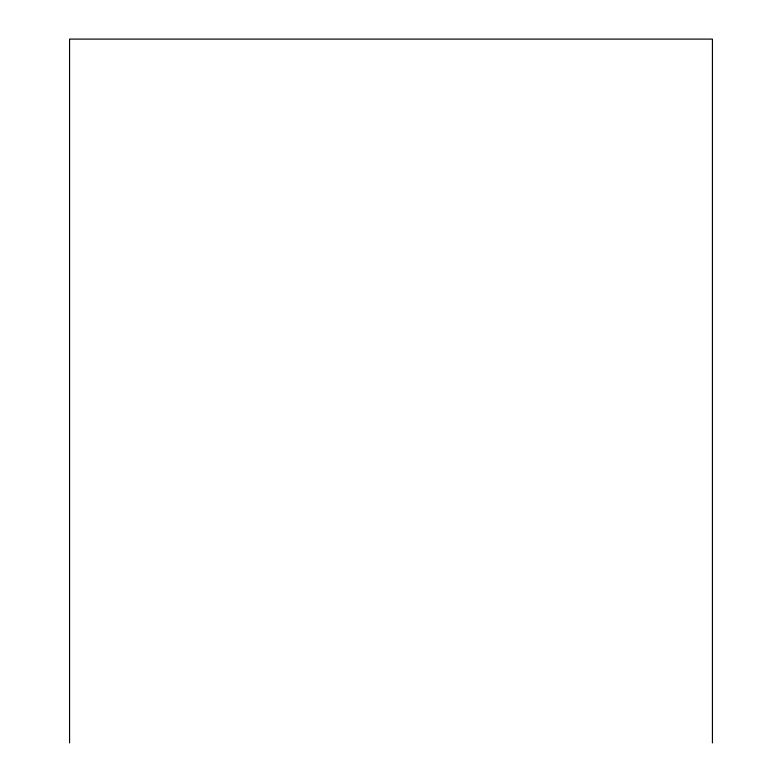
<?xml version="1.0" encoding="UTF-8"?>
<svg xmlns="http://www.w3.org/2000/svg" width="782" height="782" viewBox="0 0 782 782"><rect width="100%" height="100%" fill="white"/><g stroke="black" fill="none" stroke-linecap="round" stroke-linejoin="round"><path stroke-width="1.17" d="M712.431 742.9L712.431 39.1L69.569 39.1L69.569 742.9"/></g></svg>
